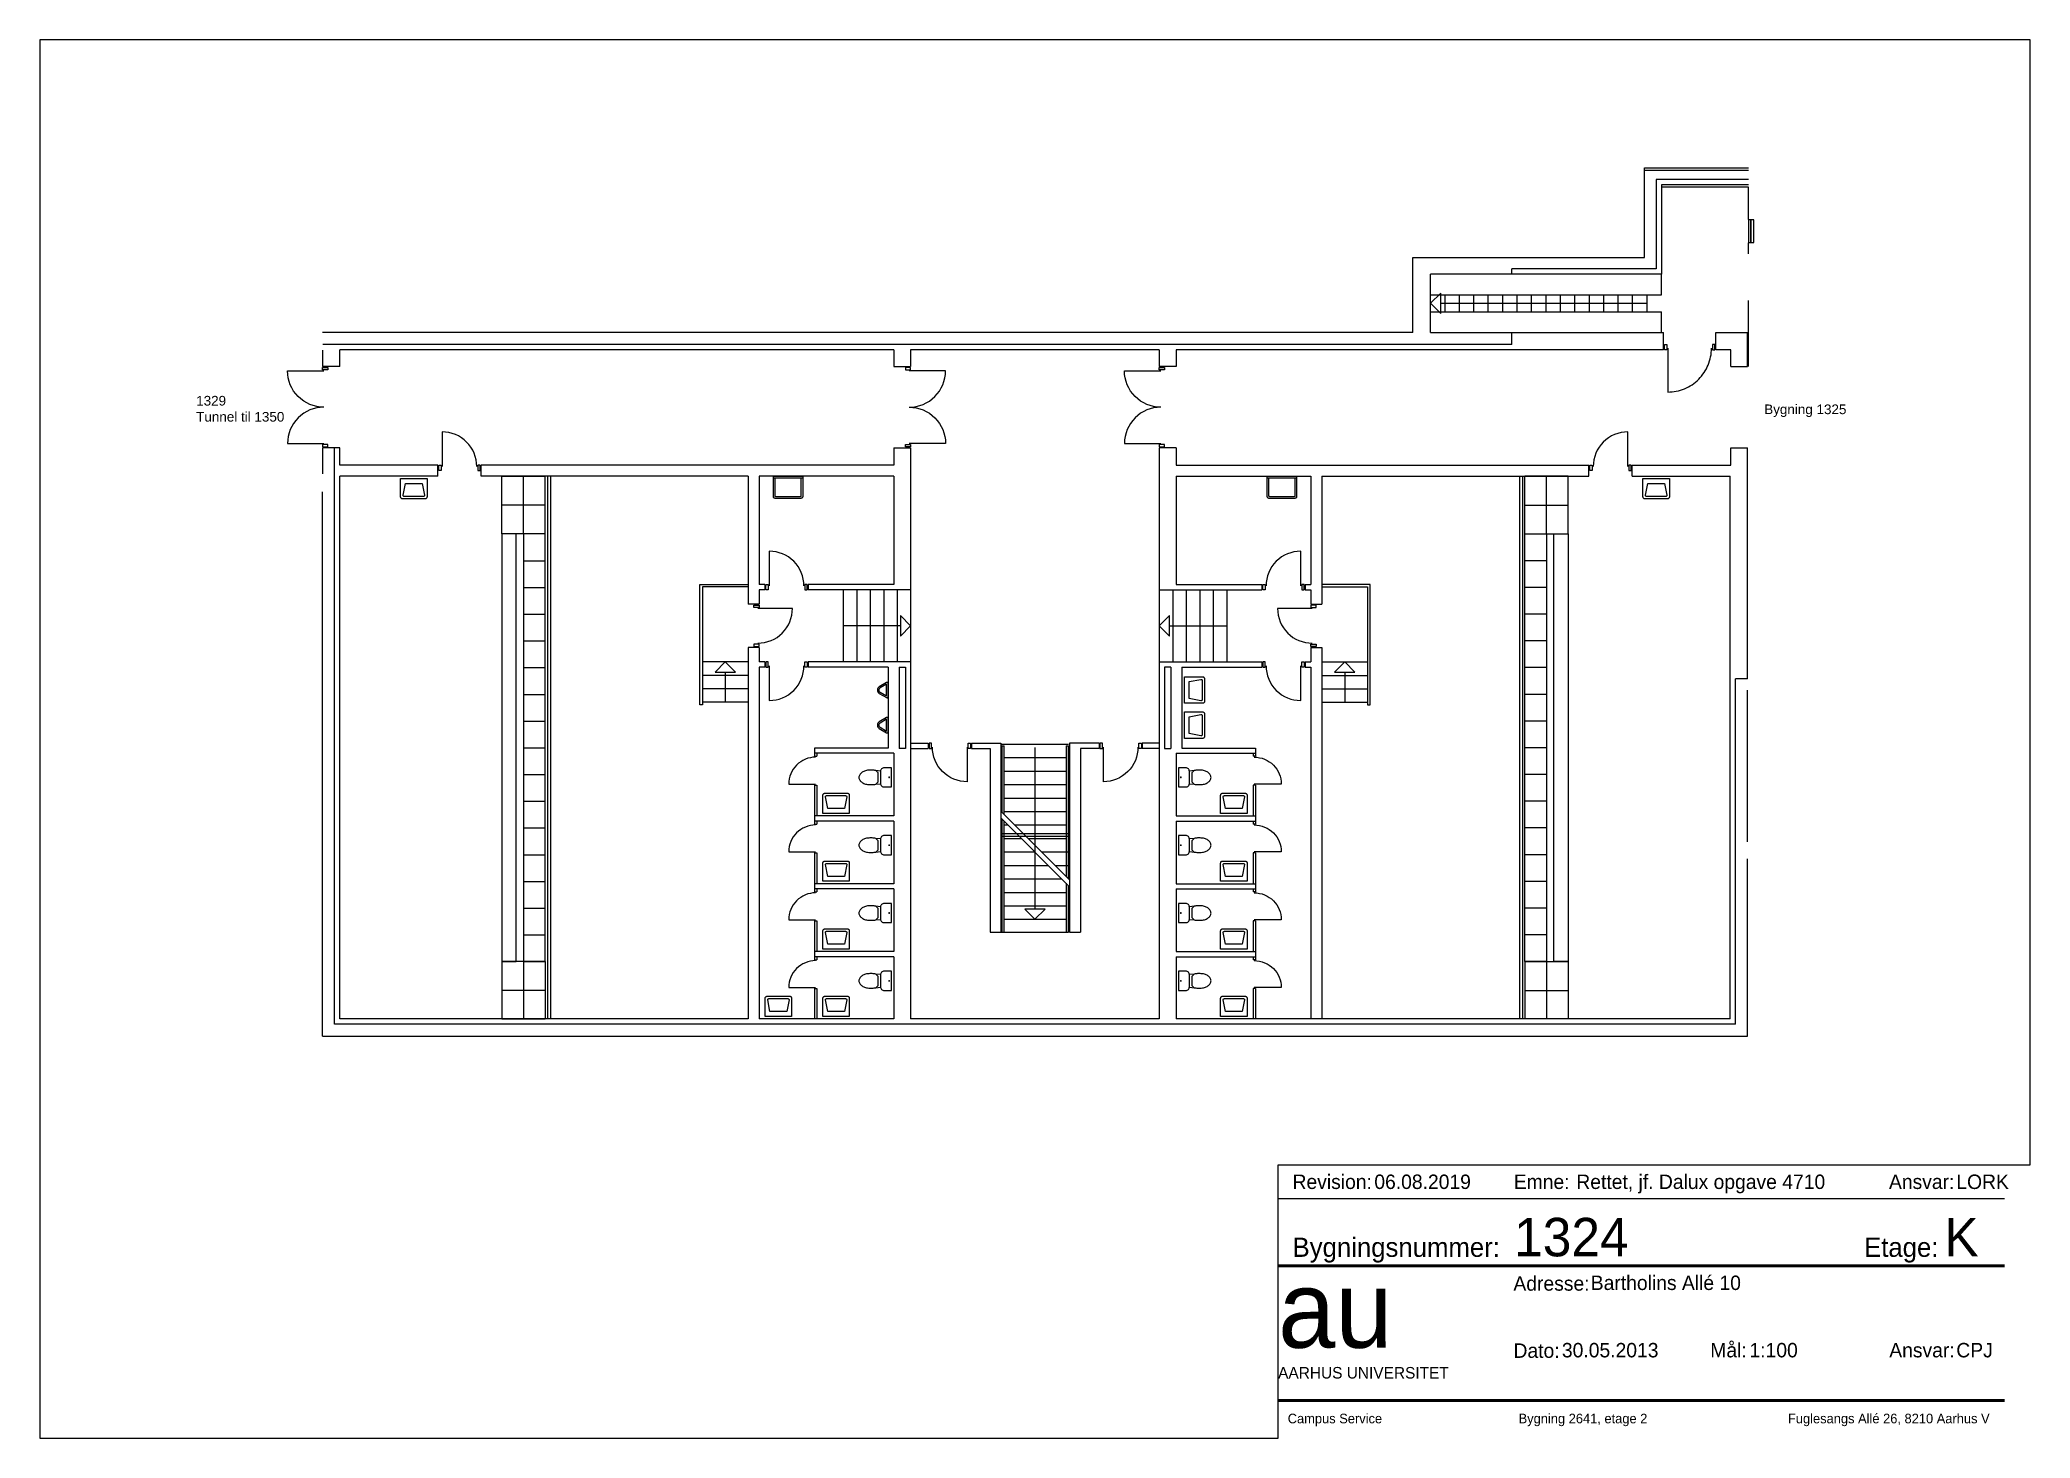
# Paper-space layout 'A3_pdf_liggende' of a CAD drawing. Header units: millimetres. Extents: x 0 to 414, y 0 to 291.
# The model-space entities are those that its viewports show. They can reach past a viewport. Long polylines and large blocks are cut down to what shows.
import ezdxf

# ---------------------------------------------------------------- set-up
doc = ezdxf.new("R2010")
doc.units = ezdxf.units.MM
doc.header["$LTSCALE"] = 100
doc.linetypes.add('HIDDEN', pattern=[5, 4, -1])
for name, color, linetype in [('A10--T', 1, 'Continuous'), ('A12----', 1, 'Continuous'), ('A21----', 7, 'Continuous'), ('a22--l-', 1, 'Continuous'), ('A22--U-', 3, 'Continuous'), ('A24----', 1, 'Continuous'), ('A314---', 1, 'Continuous'), ('A314-S-', 8, 'Continuous'), ('A321---', 1, 'Continuous'), ('A59----', 2, 'Continuous'), ('A79-F--', 12, 'Continuous')]:
    doc.layers.add(name, color=color, linetype=linetype)
doc.layers.add('tegningsopsætning', color=7, linetype='Continuous', lineweight=50)
doc.styles.add('ARIAL', font='arial.ttf')
doc.styles.add('ISO', font='ISO')
doc.styles.add('tegningshoved str 3', font='', dxfattribs={"height": 3})
doc.styles.add('tegningshoved str 8', font='', dxfattribs={"height": 8})
doc.styles.get('tegningshoved str 3').set_extended_font_data('AU Passata')
doc.styles.get('tegningshoved str 8').set_extended_font_data('AU Passata')

# ---------------------------------------------------------------- blocks, each defined once
blk = doc.blocks.new('Tegningshoved')
at = {"layer": 'tegningsopsætning'}
for points in [[(0, 28), (151, 28)], [(0, 0), (151, 0)]]:
    blk.add_lwpolyline(points, dxfattribs=at)
at = {"layer": 'tegningsopsætning', "attachment_point": 1}
for s, width, insert, char_height in [('{\\fAU Passata|b0|i0|c0|p34;Bygningsnummer:}', 14.039, (3, 33.89), 4), ('{\\fAU Passata|b0|i0|c0|p34;Etage:}', 14.039, (121.82, 33.89), 4), ('{\\fAU Passata|b0|i0|c0|p34;Adresse:}', 14.039, (48.92, 25.86), 3), ('{\\fAU Passata|b0|i0|c0|p34;Mål:}', 14.039, (89.85, 12), 3), ('{\\fAU Passata|b0|i0|c0|p34;Dato:}', 14.039, (48.94, 11.9), 3), ('{\\fAU Passata|b0|i0|c0|p34;Ansvar:}', 14.039, (127.06, 12), 3), ('{\\fAU Passata|b0|i0|c0|p34;AARHUS UNIVERSITET}', 76.8942, (0, 7), 2.4)]:
    blk.add_mtext_dynamic_manual_height_columns(s, width=width, gutter_width=1250, heights=[0], dxfattribs=dict(at, insert=insert, char_height=char_height))
at = {"layer": 'tegningsopsætning', "attachment_point": 1, "style": 'ISO'}
for s, width, heights, insert, char_height in [('{\\fAU Peto|b0|i0|c0|p82;au}', 20.8914, [10], (0, 27), 16), ('{\\fAU Passata Light|b0|i0|c0|p34;Campus Service^I^I^I^IBygning 2641, etage 2^I^I^I^IFuglesangs Allé 26, 8210 Aarhus V}', 148.2946, [0], (2, -2.71), 2)]:
    blk.add_mtext_dynamic_manual_height_columns(s, width=width, gutter_width=1250, heights=heights, dxfattribs=dict(at, insert=insert, char_height=char_height))
blk = doc.blocks.new('aml. tegningshoved blok')
blk.add_blockref('Tegningshoved', (-156.36, 7.8))
at = {"layer": 'tegningsopsætning'}
for tag, p, height, style in [('XXXX', (-107.28, 37.8), 8, 'tegningshoved str 8'), ('X', (-17.84, 37.8), 8, 'tegningshoved str 8'), ('XXX', (-91.36, 30.8), 3, 'tegningshoved str 3'), ('XX.XX.2012', (-97.36, 16.8), 3, 'tegningshoved str 3'), ('1:XXX', (-58.36, 16.8), 3, 'tegningshoved str 3'), ('XXX', (-15.36, 16.8), 3, 'tegningshoved str 3')]:
    blk.add_attdef(tag, p, '', height=height, dxfattribs=dict(at, style=style))
blk = doc.blocks.new('Rev. blok')
for points in [[(-151, 11), (0, 11)], [(-151, 4), (0, 4)]]:
    blk.add_lwpolyline(points)
at = {"char_height": 3, "attachment_point": 1, "style": 'tegningshoved str 3'}
for s, insert in [('Revision:', (-148, 9)), ('Emne:', (-102, 9)), ('Ansvar:', (-24, 9))]:
    blk.add_mtext_dynamic_manual_height_columns(s, width=7, gutter_width=15, heights=[0], dxfattribs=dict(at, insert=insert))
at = {"style": 'tegningshoved str 3'}
for tag, p in [('XX.XX.2012', (-131, 6)), ('XXX', (-89, 6)), ('XXX', (-10, 6))]:
    blk.add_attdef(tag, p, '', height=3, dxfattribs=at)
blk = doc.blocks.new('D169D')
for points in [[(20, 110), (70, 110), (70, 0), (20, 0)], [(1670, 0), (1670, 110), (1620, 110), (1620, 0)]]:
    blk.add_lwpolyline(points, close=True)
for points in [[(845, 30, -0.414214), (90, -725), (90, 30)], [(845, 30, 0.414214), (1600, -725), (1600, 30)]]:
    blk.add_lwpolyline(points, format="xyb")
blk = doc.blocks.new('PIL')
for p, q in [((0, 0), (-212, -212)), ((0, 0), (212, -212)), ((-212, -212), (212, -212))]:
    blk.add_line(p, q)
blk = doc.blocks.new('HV')
for points in [[(-235, -470, -0.414214), (-275, -430), (-275, -50), (275, -50), (275, -430, -0.414214), (235, -470)], [(-201, -420, -0.468921), (-221, -396), (-175, -150), (175, -150), (221, -396, -0.468921), (201, -420)]]:
    blk.add_lwpolyline(points, format="xyb", close=True)
blk = doc.blocks.new('TOI')
blk.add_lwpolyline([(-200, -200, 0.414214), (-125, -275), (125, -275, 0.414214), (200, -200), (200, -50), (-200, -50)], format="xyb", close=True)
blk.add_lwpolyline([(-132, -275), (-142, -375, 0.055722), (-150, -447), (-150, -500, 0.067326), (-138, -590, 0.079706), (-106, -659, 0.107125), (-54, -710, 0.140126), (0, -725, 0.140126), (54, -710, 0.107125), (106, -659, 0.079706), (138, -590, 0.067326), (150, -500), (150, -447, 0.055722), (142, -375), (132, -275)], format="xyb")
blk.add_lwpolyline([(142, -375), (94, -325), (-94, -325), (-142, -375)])
at = {"const_width": 19.8}
blk.add_lwpolyline([(-10, -97, 1), (10, -97, 1)], format="xyb", close=True, dxfattribs=at)
blk = doc.blocks.new('RENGVASK')
blk.add_line((-305, -35), (305, -35))
blk.add_lwpolyline([(300, 0, -0.414214), (305, -5), (305, -425, -0.414214), (270, -460), (-270, -460, -0.414214), (-305, -425), (-305, -5, -0.414214), (-300, 0)], format="xyb", close=True)
blk.add_lwpolyline([(260, -35, -0.414214), (270, -45), (270, -415, -0.414214), (260, -425), (-260, -425, -0.414214), (-270, -415), (-270, -45, -0.414214), (-260, -35)], format="xyb")
blk = doc.blocks.new('URINAL')
for points in [[(141, 0), (-141, 0, 0.579258), (-158, -30), (-69, -182, 0.573544), (69, -182), (158, -30, 0.579258)], [(123, -30), (-123, -30), (-43, -167, 0.573544), (43, -167)]]:
    blk.add_lwpolyline(points, format="xyb", close=True)
blk = doc.blocks.new('D90H')
for points in [[(-880, 0), (-830, 0), (-830, 110), (-880, 110)], [(-20, 110), (-20, 0), (-70, 0), (-70, 110)]]:
    blk.add_lwpolyline(points, close=True)
blk.add_lwpolyline([(-810, 28, 0.414214), (-90, -692), (-90, 28)], format="xyb")
blk = doc.blocks.new('D90V')
for points in [[(20, 0), (70, 0), (70, 110), (20, 110)], [(830, 110), (880, 110), (880, 0), (830, 0)]]:
    blk.add_lwpolyline(points, close=True)
blk.add_lwpolyline([(90, 28), (90, -692, 0.414214), (810, 28)], format="xyb")
blk = doc.blocks.new('D109V')
for points in [[(20, 110), (70, 110), (70, 0), (20, 0)], [(1070, 110), (1020, 110), (1020, 0), (1070, 0)]]:
    blk.add_lwpolyline(points, close=True)
blk.add_lwpolyline([(90, 30), (90, -880, 0.414214), (1000, 30)], format="xyb")

msp = doc.modelspace()

# ---------------------------------------------------------------- linework, layer by layer
at = {"layer": 'A12----'}
for p, q in [((-138873857, 257816617), (-138873857, 257818477)), ((-138873857, 257818477), (-138871697, 257818477)), ((-138873857, 257816617), (-138873857, 257818427)), ((-138873857, 257818427), (-138871697, 257818427)), ((-138878677, 257815057), (-138878677, 257816617)), ((-138878677, 257816617), (-138873857, 257816617)), ((-138878307, 257815057), (-138878307, 257816267)), ((-138876617, 257816267), (-138878307, 257816267)), ((-138874276, 257816617), (-138873857, 257816617)), ((-138878677, 257815057), (-138901347, 257815057)), ((-138878307, 257815057), (-138876617, 257815057)), ((-138901347, 257800427), (-138901347, 257811745)), ((-138871717, 257804467), (-138871717, 257807617)), ((-138871717, 257800427), (-138871717, 257804117)), ((-138901347, 257800427), (-138871717, 257800427))]:
    msp.add_line(p, q, dxfattribs=at)
at = {"layer": 'A21----'}
for p, q in [((-138873617, 257818237), (-138873617, 257816377)), ((-138871697, 257818237), (-138873617, 257818237)), ((-138873617, 257818187), (-138873617, 257816377)), ((-138871697, 257818127), (-138873507, 257818127)), ((-138873507, 257818127), (-138873507, 257816267)), ((-138873507, 257818077), (-138873507, 257816267)), ((-138871697, 257818077), (-138873507, 257818077)), ((-138871697, 257817407), (-138871697, 257818077)), ((-138871697, 257816687), (-138871697, 257816917)), ((-138876617, 257816267), (-138876617, 257816377)), ((-138873617, 257816377), (-138876617, 257816377)), ((-138873507, 257816267), (-138876617, 257816267)), ((-138873617, 257816377), (-138874276, 257816377)), ((-138873507, 257816267), (-138874276, 257816267)), ((-138871697, 257814347), (-138871697, 257815717)), ((-138876617, 257814807), (-138876617, 257815057)), ((-138876617, 257815057), (-138873467, 257815057)), ((-138873467, 257814697), (-138873467, 257815057)), ((-138872377, 257814697), (-138872377, 257815057)), ((-138872377, 257815057), (-138871717, 257815057)), ((-138871717, 257814347), (-138871717, 257815057)), ((-138901347, 257814685), (-138901347, 257814347)), ((-138876617, 257814807), (-138901337, 257814807)), ((-138900987, 257814347), (-138900987, 257814697)), ((-138889467, 257814697), (-138900987, 257814697)), ((-138883947, 257814697), (-138889117, 257814697)), ((-138873467, 257814697), (-138883597, 257814697)), ((-138872067, 257814697), (-138872377, 257814697)), ((-138872067, 257814347), (-138872067, 257814697)), ((-138900987, 257814347), (-138901347, 257814347)), ((-138872067, 257814347), (-138871717, 257814347)), ((-138900987, 257812657), (-138901347, 257812657)), ((-138901347, 257812657), (-138901347, 257812117)), ((-138901097, 257800677), (-138901097, 257812657)), ((-138900987, 257812297), (-138900987, 257812657)), ((-138872067, 257812297), (-138872067, 257812657)), ((-138872067, 257812657), (-138871717, 257812657)), ((-138871717, 257807857), (-138871717, 257812657)), ((-138871717, 257807857), (-138871717, 257812657)), ((-138900987, 257800787), (-138900987, 257812067)), ((-138872077, 257800787), (-138872077, 257812067)), ((-138871967, 257800677), (-138871967, 257807857)), ((-138871717, 257807857), (-138871967, 257807857)), ((-138871967, 257800677), (-138901097, 257800677)), ((-138892497, 257800787), (-138900987, 257800787)), ((-138889467, 257800787), (-138892267, 257800787)), ((-138883947, 257800787), (-138889117, 257800787)), ((-138872077, 257800787), (-138883597, 257800787))]:
    msp.add_line(p, q, dxfattribs=at)
at = {"layer": 'a22--l-'}
for p, q in [((-138896667, 257812067), (-138896667, 257800787)), ((-138896607, 257812067), (-138896607, 257800787)), ((-138876457, 257812067), (-138876457, 257800787)), ((-138876397, 257812067), (-138876397, 257800787)), ((-138889117, 257806517), (-138888753, 257806517)), ((-138889117, 257806407), (-138888753, 257806407)), ((-138888753, 257806517), (-138888753, 257806407)), ((-138887853, 257806517), (-138887242, 257806517)), ((-138887853, 257806517), (-138887853, 257806407)), ((-138887853, 257806407), (-138887467, 257806407)), ((-138887467, 257806407), (-138887467, 257802587)), ((-138887242, 257806517), (-138887242, 257802587)), ((-138885201, 257806517), (-138885812, 257806517)), ((-138885812, 257806517), (-138885812, 257802587)), ((-138885201, 257806407), (-138885587, 257806407)), ((-138885587, 257806407), (-138885587, 257802587)), ((-138885201, 257806517), (-138885201, 257806407)), ((-138883947, 257806517), (-138884301, 257806517)), ((-138884301, 257806517), (-138884301, 257806407)), ((-138883947, 257806407), (-138884301, 257806407)), ((-138891117, 257806307), (-138891117, 257806247)), ((-138891117, 257806247), (-138891067, 257806247)), ((-138891067, 257806307), (-138891067, 257806247)), ((-138881997, 257806307), (-138881997, 257806247)), ((-138881947, 257806247), (-138881997, 257806247)), ((-138881947, 257806307), (-138881947, 257806247)), ((-138891117, 257805647), (-138891067, 257805647)), ((-138891117, 257805647), (-138891117, 257805007)), ((-138891067, 257805647), (-138891067, 257805007)), ((-138881997, 257805647), (-138881997, 257805007)), ((-138881947, 257805647), (-138881997, 257805647)), ((-138881947, 257805647), (-138881947, 257805007)), ((-138891117, 257804897), (-138891117, 257804837)), ((-138891117, 257804837), (-138891067, 257804837)), ((-138891067, 257804897), (-138891067, 257804837)), ((-138881997, 257804897), (-138881997, 257804837)), ((-138881947, 257804837), (-138881997, 257804837)), ((-138881947, 257804897), (-138881947, 257804837)), ((-138887242, 257804637), (-138885812, 257804637)), ((-138887242, 257804587), (-138885812, 257804587)), ((-138891117, 257804237), (-138891117, 257803597)), ((-138891117, 257804237), (-138891067, 257804237)), ((-138891067, 257804237), (-138891067, 257803597)), ((-138881947, 257804237), (-138881997, 257804237)), ((-138881997, 257804237), (-138881997, 257803597)), ((-138881947, 257804237), (-138881947, 257803597)), ((-138891117, 257803487), (-138891117, 257803427)), ((-138891117, 257803427), (-138891067, 257803427)), ((-138891067, 257803487), (-138891067, 257803427)), ((-138881997, 257803487), (-138881997, 257803427)), ((-138881947, 257803427), (-138881997, 257803427)), ((-138881947, 257803487), (-138881947, 257803427)), ((-138891117, 257802827), (-138891117, 257802187)), ((-138891117, 257802827), (-138891067, 257802827)), ((-138891067, 257802827), (-138891067, 257802187)), ((-138881947, 257802827), (-138881997, 257802827)), ((-138881997, 257802827), (-138881997, 257802187)), ((-138881947, 257802827), (-138881947, 257802187)), ((-138887467, 257802587), (-138887242, 257802587)), ((-138885812, 257802587), (-138885587, 257802587)), ((-138891117, 257802077), (-138891117, 257802017)), ((-138891117, 257802017), (-138891067, 257802017)), ((-138891067, 257802077), (-138891067, 257802017)), ((-138881997, 257802077), (-138881997, 257802017)), ((-138881947, 257802017), (-138881997, 257802017)), ((-138881947, 257802077), (-138881947, 257802017)), ((-138891117, 257801417), (-138891117, 257800787)), ((-138891117, 257801417), (-138891067, 257801417)), ((-138891067, 257801417), (-138891067, 257800787)), ((-138881947, 257801417), (-138881997, 257801417)), ((-138881997, 257801417), (-138881997, 257800787)), ((-138881947, 257801417), (-138881947, 257800787))]:
    msp.add_line(p, q, dxfattribs=at)
at = {"layer": 'A22--U-'}
for p, q in [((-138889467, 257814697), (-138889467, 257814347)), ((-138889117, 257814697), (-138889117, 257814347)), ((-138883947, 257814697), (-138883947, 257814347)), ((-138883597, 257814697), (-138883597, 257814347)), ((-138889467, 257814347), (-138889117, 257814347)), ((-138883597, 257814347), (-138883947, 257814347)), ((-138889467, 257812657), (-138889467, 257812297)), ((-138889467, 257812657), (-138889117, 257812657)), ((-138889117, 257812657), (-138889117, 257809707)), ((-138883597, 257812657), (-138883947, 257812657)), ((-138883947, 257812657), (-138883947, 257809707)), ((-138883597, 257812657), (-138883597, 257812297)), ((-138898947, 257812297), (-138900987, 257812297)), ((-138898947, 257812067), (-138898947, 257812297)), ((-138889467, 257812297), (-138898047, 257812297)), ((-138898047, 257812067), (-138898047, 257812297)), ((-138883597, 257812297), (-138875017, 257812297)), ((-138875017, 257812067), (-138875017, 257812297)), ((-138874117, 257812067), (-138874117, 257812297)), ((-138874117, 257812297), (-138872067, 257812297)), ((-138898947, 257812067), (-138900987, 257812067)), ((-138892497, 257812067), (-138898047, 257812067)), ((-138892497, 257812067), (-138892497, 257809407)), ((-138889467, 257812067), (-138892267, 257812067)), ((-138892267, 257812067), (-138892267, 257809817)), ((-138889467, 257812067), (-138889467, 257809817)), ((-138883597, 257812067), (-138880797, 257812067)), ((-138883597, 257812067), (-138883597, 257809817)), ((-138880797, 257812067), (-138880797, 257809817)), ((-138880567, 257812067), (-138880567, 257809407)), ((-138880567, 257812067), (-138875017, 257812067)), ((-138874117, 257812067), (-138872077, 257812067)), ((-138892147, 257809817), (-138892267, 257809817)), ((-138892267, 257809707), (-138892267, 257809407)), ((-138892147, 257809707), (-138892267, 257809707)), ((-138892147, 257809817), (-138892147, 257809707)), ((-138889467, 257809817), (-138891247, 257809817)), ((-138891247, 257809817), (-138891247, 257809707)), ((-138889117, 257809707), (-138891247, 257809707)), ((-138883947, 257809707), (-138881817, 257809707)), ((-138883597, 257809817), (-138881817, 257809817)), ((-138881817, 257809817), (-138881817, 257809707)), ((-138880917, 257809817), (-138880797, 257809817)), ((-138880917, 257809817), (-138880917, 257809707)), ((-138880917, 257809707), (-138880797, 257809707)), ((-138880797, 257809707), (-138880797, 257809407)), ((-138892267, 257809407), (-138892497, 257809407)), ((-138880797, 257809407), (-138880567, 257809407)), ((-138892267, 257808507), (-138892497, 257808507)), ((-138892497, 257808507), (-138892497, 257800787)), ((-138892267, 257808507), (-138892267, 257808207)), ((-138880797, 257808507), (-138880797, 257808207)), ((-138880797, 257808507), (-138880567, 257808507)), ((-138880567, 257808507), (-138880567, 257800787)), ((-138892147, 257808207), (-138892267, 257808207)), ((-138892267, 257808097), (-138892267, 257800787)), ((-138892147, 257808097), (-138892267, 257808097)), ((-138892147, 257808207), (-138892147, 257808097)), ((-138889117, 257808207), (-138891247, 257808207)), ((-138891247, 257808207), (-138891247, 257808097)), ((-138889587, 257808097), (-138891247, 257808097)), ((-138889587, 257808097), (-138889587, 257806417)), ((-138889357, 257808097), (-138889357, 257806407)), ((-138889357, 257808097), (-138889227, 257808097)), ((-138889227, 257808097), (-138889227, 257806407)), ((-138889117, 257808207), (-138889117, 257800787)), ((-138883947, 257808207), (-138881817, 257808207)), ((-138883947, 257808207), (-138883947, 257800787)), ((-138883707, 257808097), (-138883837, 257808097)), ((-138883837, 257808097), (-138883837, 257806407)), ((-138883707, 257808097), (-138883707, 257806407)), ((-138883477, 257808097), (-138881817, 257808097)), ((-138883477, 257808097), (-138883477, 257806417)), ((-138881817, 257808207), (-138881817, 257808097)), ((-138880917, 257808207), (-138880917, 257808097)), ((-138880917, 257808207), (-138880797, 257808207)), ((-138880917, 257808097), (-138880797, 257808097)), ((-138880797, 257808097), (-138880797, 257800787)), ((-138891117, 257806417), (-138891117, 257806307)), ((-138889587, 257806417), (-138891117, 257806417)), ((-138889227, 257806407), (-138889357, 257806407)), ((-138883837, 257806407), (-138883707, 257806407)), ((-138883477, 257806417), (-138881947, 257806417)), ((-138881947, 257806417), (-138881947, 257806307)), ((-138889467, 257806307), (-138891117, 257806307)), ((-138889467, 257806307), (-138889467, 257805007)), ((-138883597, 257806307), (-138881947, 257806307)), ((-138883597, 257806307), (-138883597, 257805007)), ((-138889467, 257805007), (-138891117, 257805007)), ((-138891117, 257805007), (-138891117, 257804897)), ((-138889467, 257804897), (-138891117, 257804897)), ((-138889467, 257804897), (-138889467, 257803597)), ((-138883597, 257805007), (-138881947, 257805007)), ((-138883597, 257804897), (-138881947, 257804897)), ((-138883597, 257804897), (-138883597, 257803597)), ((-138881947, 257805007), (-138881947, 257804897)), ((-138889467, 257803597), (-138891117, 257803597)), ((-138891117, 257803597), (-138891117, 257803487)), ((-138889467, 257803487), (-138891117, 257803487)), ((-138889467, 257803487), (-138889467, 257802187)), ((-138883597, 257803597), (-138881947, 257803597)), ((-138883597, 257803487), (-138881947, 257803487)), ((-138883597, 257803487), (-138883597, 257802187)), ((-138881947, 257803597), (-138881947, 257803487)), ((-138889467, 257802187), (-138891117, 257802187)), ((-138891117, 257802187), (-138891117, 257802077)), ((-138883597, 257802187), (-138881947, 257802187)), ((-138881947, 257802187), (-138881947, 257802077)), ((-138889467, 257802077), (-138891117, 257802077)), ((-138889467, 257802077), (-138889467, 257800787)), ((-138883597, 257802077), (-138881947, 257802077)), ((-138883597, 257802077), (-138883597, 257800787))]:
    msp.add_line(p, q, dxfattribs=at)
at = {"layer": 'A24----'}
for p, q in [((-138873507, 257815837), (-138873507, 257816267)), ((-138873507, 257815837), (-138873507, 257816267)), ((-138878307, 257815837), (-138873507, 257815837)), ((-138878007, 257815487), (-138878007, 257815837)), ((-138877707, 257815487), (-138877707, 257815837)), ((-138877407, 257815487), (-138877407, 257815837)), ((-138877107, 257815487), (-138877107, 257815837)), ((-138876807, 257815487), (-138876807, 257815837)), ((-138876507, 257815487), (-138876507, 257815837)), ((-138876207, 257815487), (-138876207, 257815837)), ((-138875907, 257815487), (-138875907, 257815837)), ((-138875607, 257815487), (-138875607, 257815837)), ((-138875307, 257815487), (-138875307, 257815837)), ((-138875007, 257815487), (-138875007, 257815837)), ((-138874707, 257815487), (-138874707, 257815837)), ((-138874407, 257815487), (-138874407, 257815837)), ((-138874276, 257815837), (-138873507, 257815837)), ((-138874107, 257815487), (-138874107, 257815837)), ((-138874107, 257815487), (-138874107, 257815837)), ((-138873807, 257815487), (-138873807, 257815837)), ((-138873807, 257815487), (-138873807, 257815837)), ((-138878307, 257815487), (-138873507, 257815487)), ((-138878095, 257815662), (-138873807, 257815662)), ((-138874276, 257815662), (-138873807, 257815662)), ((-138874276, 257815487), (-138873507, 257815487)), ((-138873507, 257815057), (-138873507, 257815487)), ((-138873507, 257815057), (-138873507, 257815487)), ((-138890517, 257809707), (-138890517, 257808207)), ((-138890237, 257809707), (-138890237, 257808207)), ((-138889957, 257809707), (-138889957, 257808207)), ((-138889677, 257809707), (-138889677, 257808207)), ((-138889397, 257809707), (-138889397, 257808207)), ((-138889117, 257809707), (-138889117, 257808207)), ((-138883947, 257809707), (-138883947, 257808207)), ((-138883667, 257809707), (-138883667, 257808207)), ((-138883387, 257809707), (-138883387, 257808207)), ((-138883107, 257809707), (-138883107, 257808207)), ((-138882827, 257809707), (-138882827, 257808207)), ((-138882547, 257809707), (-138882547, 257808207)), ((-138889329, 257808957), (-138890517, 257808957)), ((-138883735, 257808957), (-138882547, 257808957)), ((-138892497, 257808207), (-138893447, 257808207)), ((-138892972, 257807995), (-138892972, 257807367)), ((-138880567, 257808207), (-138879617, 257808207)), ((-138880092, 257807995), (-138880092, 257807367)), ((-138892497, 257807927), (-138893447, 257807927)), ((-138892497, 257807647), (-138893447, 257807647)), ((-138880567, 257807927), (-138879617, 257807927)), ((-138880567, 257807647), (-138879617, 257807647)), ((-138892497, 257807367), (-138893447, 257807367)), ((-138880567, 257807367), (-138879617, 257807367)), ((-138887232, 257806497), (-138885832, 257806497)), ((-138887222, 257806466), (-138887222, 257805087)), ((-138887222, 257806466), (-138887172, 257806466)), ((-138887172, 257805037), (-138887172, 257806466)), ((-138886532, 257806427), (-138886532, 257803069)), ((-138885882, 257806466), (-138885882, 257803747)), ((-138885882, 257806466), (-138885832, 257806466)), ((-138885832, 257803697), (-138885832, 257806466)), ((-138887242, 257806217), (-138887222, 257806217)), ((-138887242, 257805937), (-138887222, 257805937)), ((-138887172, 257806217), (-138885882, 257806217)), ((-138887172, 257805937), (-138885882, 257805937)), ((-138885832, 257806217), (-138885812, 257806217)), ((-138885832, 257805937), (-138885812, 257805937)), ((-138887242, 257805657), (-138887222, 257805657)), ((-138887172, 257805657), (-138885882, 257805657)), ((-138885832, 257805657), (-138885812, 257805657)), ((-138887242, 257805377), (-138887222, 257805377)), ((-138887232, 257805097), (-138887222, 257805097)), ((-138887172, 257805377), (-138885882, 257805377)), ((-138887172, 257805097), (-138885882, 257805097)), ((-138885832, 257805377), (-138885812, 257805377)), ((-138885832, 257805097), (-138885812, 257805097)), ((-138886952, 257804817), (-138885882, 257804817)), ((-138885832, 257804817), (-138885812, 257804817)), ((-138886672, 257804537), (-138885882, 257804537)), ((-138886392, 257804257), (-138885812, 257804257)), ((-138885832, 257804537), (-138885812, 257804537)), ((-138886112, 257803977), (-138885812, 257803977))]:
    msp.add_line(p, q, dxfattribs=at)
at = {"layer": 'A24----', "linetype": 'HIDDEN'}
for p, q in [((-138887242, 257805107), (-138885812, 257803677)), ((-138887242, 257804965), (-138885812, 257803535)), ((-138887242, 257804817), (-138887222, 257804817)), ((-138887222, 257804945), (-138887222, 257802587)), ((-138887172, 257802587), (-138887172, 257804895)), ((-138887172, 257804817), (-138887094, 257804817)), ((-138887242, 257804537), (-138887222, 257804537)), ((-138887242, 257804257), (-138887222, 257804257)), ((-138887172, 257804537), (-138886814, 257804537)), ((-138887172, 257804257), (-138886532, 257804257)), ((-138887242, 257803977), (-138887222, 257803977)), ((-138887172, 257803977), (-138886254, 257803977)), ((-138887242, 257803697), (-138887222, 257803697)), ((-138887172, 257803697), (-138885974, 257803697)), ((-138885882, 257803605), (-138885882, 257802587)), ((-138885832, 257802587), (-138885832, 257803555)), ((-138887242, 257803417), (-138887222, 257803417)), ((-138887242, 257803137), (-138887222, 257803137)), ((-138887172, 257803417), (-138885882, 257803417)), ((-138887172, 257803137), (-138885882, 257803137)), ((-138885832, 257803417), (-138885812, 257803417)), ((-138885832, 257803137), (-138885812, 257803137)), ((-138887242, 257802857), (-138887222, 257802857)), ((-138887172, 257802857), (-138885882, 257802857)), ((-138885832, 257802857), (-138885812, 257802857)), ((-138887232, 257802587), (-138885832, 257802587))]:
    msp.add_line(p, q, dxfattribs=at)
at = {"layer": 'A24----'}
for points in [[(-138892497, 257809767), (-138893447, 257809767), (-138893447, 257807317), (-138893497, 257807317), (-138893497, 257809817), (-138892497, 257809817)], [(-138880567, 257809767), (-138879617, 257809767), (-138879617, 257807317), (-138879567, 257807317), (-138879567, 257809817), (-138880567, 257809817)]]:
    msp.add_lwpolyline(points, dxfattribs=at)
at = {"layer": 'A314---'}
msp.add_line((-138871647, 257817407), (-138871647, 257816917), dxfattribs=at)
at = {"layer": 'A314-S-'}
msp.add_line((-138871647, 257816927), (-138871647, 257817397), dxfattribs=at)
msp.add_lwpolyline([(-138871697, 257816927), (-138871587, 257816927), (-138871587, 257817397), (-138871697, 257817397)], close=True, dxfattribs=at)
at = {"layer": 'A321---'}
for points in [[(-138891092, 257806227, 0.414214), (-138891652, 257805667), (-138891092, 257805667)], [(-138881972, 257806227, -0.414214), (-138881412, 257805667), (-138881972, 257805667)], [(-138891092, 257804817, 0.414214), (-138891652, 257804257), (-138891092, 257804257)], [(-138881972, 257804817, -0.414214), (-138881412, 257804257), (-138881972, 257804257)], [(-138891092, 257803407, 0.414214), (-138891652, 257802847), (-138891092, 257802847)], [(-138881972, 257803407, -0.414214), (-138881412, 257802847), (-138881972, 257802847)], [(-138891092, 257801997, 0.414214), (-138891652, 257801437), (-138891092, 257801437)], [(-138881972, 257801997, -0.414214), (-138881412, 257801437), (-138881972, 257801437)]]:
    msp.add_lwpolyline(points, format="xyb", dxfattribs=at)
at = {"layer": 'A79-F--'}
for p, q in [((-138897617, 257810867), (-138897617, 257812067)), ((-138897617, 257812067), (-138896717, 257812067)), ((-138897167, 257810867), (-138897167, 257812067)), ((-138896717, 257810867), (-138896717, 257812067)), ((-138876347, 257810867), (-138876347, 257812067)), ((-138875447, 257812067), (-138876347, 257812067)), ((-138875897, 257810867), (-138875897, 257812067)), ((-138875447, 257810867), (-138875447, 257812067)), ((-138896717, 257810867), (-138897617, 257810867)), ((-138876347, 257810867), (-138875447, 257810867)), ((-138897167, 257810311), (-138896717, 257810311)), ((-138875897, 257810311), (-138876347, 257810311)), ((-138897167, 257809756), (-138896717, 257809756)), ((-138875897, 257809756), (-138876347, 257809756)), ((-138897167, 257809200), (-138896717, 257809200)), ((-138875897, 257809200), (-138876347, 257809200)), ((-138897167, 257808644), (-138896717, 257808644)), ((-138875897, 257808644), (-138876347, 257808644)), ((-138897167, 257808089), (-138896717, 257808089)), ((-138875897, 257808089), (-138876347, 257808089)), ((-138897167, 257807533), (-138896717, 257807533)), ((-138875897, 257807533), (-138876347, 257807533)), ((-138897167, 257806977), (-138896717, 257806977)), ((-138875897, 257806977), (-138876347, 257806977)), ((-138897167, 257806422), (-138896717, 257806422)), ((-138875897, 257806422), (-138876347, 257806422)), ((-138897167, 257805866), (-138896717, 257805866)), ((-138875897, 257805866), (-138876347, 257805866)), ((-138897167, 257805311), (-138896717, 257805311)), ((-138875897, 257805311), (-138876347, 257805311)), ((-138897167, 257804755), (-138896717, 257804755)), ((-138875897, 257804755), (-138876347, 257804755)), ((-138897167, 257804199), (-138896717, 257804199)), ((-138875897, 257804199), (-138876347, 257804199)), ((-138897167, 257803644), (-138896717, 257803644)), ((-138875897, 257803644), (-138876347, 257803644)), ((-138897167, 257803088), (-138896717, 257803088)), ((-138875897, 257803088), (-138876347, 257803088)), ((-138897167, 257802532), (-138896717, 257802532)), ((-138875897, 257802532), (-138876347, 257802532)), ((-138896717, 257801977), (-138897617, 257801977)), ((-138897617, 257801977), (-138897617, 257800787)), ((-138897167, 257801977), (-138897167, 257800787)), ((-138896717, 257801977), (-138896717, 257800787)), ((-138876347, 257801977), (-138875447, 257801977)), ((-138876347, 257801977), (-138876347, 257800787)), ((-138875897, 257801977), (-138875897, 257800787)), ((-138875447, 257801977), (-138875447, 257800787)), ((-138897617, 257800787), (-138896717, 257800787)), ((-138875447, 257800787), (-138876347, 257800787))]:
    msp.add_line(p, q, dxfattribs=at)
for points in [[(-138896717, 257811467), (-138897617, 257811467)], [(-138876347, 257811467), (-138875447, 257811467)], [(-138897617, 257810867), (-138897617, 257801977), (-138897317, 257801977), (-138897317, 257810867), (-138897617, 257810867)], [(-138897167, 257810867), (-138897167, 257801977), (-138896717, 257801977), (-138896717, 257810867), (-138897167, 257810867)], [(-138875897, 257810867), (-138875897, 257801977), (-138876347, 257801977), (-138876347, 257810867), (-138875897, 257810867)], [(-138875447, 257810867), (-138875447, 257801977), (-138875747, 257801977), (-138875747, 257810867), (-138875447, 257810867)], [(-138896717, 257801377), (-138897617, 257801377)], [(-138876347, 257801377), (-138875447, 257801377)]]:
    msp.add_lwpolyline(points, dxfattribs=at)

# ---------------------------------------------------------------- block references
at = {"layer": 'A24----'}
for p, rotation in [((-138878307, 257815662), 90), ((-138889117, 257808957), 270), ((-138883947, 257808957), 90), ((-138886532, 257802857), 180)]:
    msp.add_blockref('PIL', p, dxfattribs=dict(at, rotation=rotation))
for p in [(-138892972, 257808207), (-138880092, 257808207)]:
    msp.add_blockref('PIL', p, dxfattribs=at)
at = {"layer": 'A321---'}
for name, p in [('D109V', (-138873467, 257814697)), ('D90V', (-138892147, 257808097)), ('D90H', (-138880917, 257808097))]:
    msp.add_blockref(name, p, dxfattribs=at)
for name, p, rotation in [('D169D', (-138901347, 257814347), 270), ('D169D', (-138889117, 257812657), 90), ('D169D', (-138883947, 257814347), 270), ('D90H', (-138898947, 257812297), 180), ('D90V', (-138874117, 257812297), 180), ('D90H', (-138892147, 257809817), 180), ('D90V', (-138880917, 257809817), 180), ('D90H', (-138892267, 257809407), 90), ('D90V', (-138880797, 257809407), 270)]:
    msp.add_blockref(name, p, dxfattribs=dict(at, rotation=rotation))
at = {"layer": 'A321---', "xscale": -1}
for name, p in [('D90V', (-138887853, 257806407)), ('D90H', (-138885201, 257806407))]:
    msp.add_blockref(name, p, dxfattribs=at)
at = {"layer": 'A59----'}
for name, p in [('HV', (-138899447, 257812067)), ('RENGVASK', (-138891667, 257812067)), ('RENGVASK', (-138881397, 257812067)), ('HV', (-138873617, 257812067))]:
    msp.add_blockref(name, p, dxfattribs=at)
for name, p, rotation in [('URINAL', (-138889587, 257807622), 270), ('HV', (-138883477, 257807622), 90), ('HV', (-138883477, 257806892), 90), ('URINAL', (-138889587, 257806892), 270), ('TOI', (-138889467, 257805807), 270), ('TOI', (-138883597, 257805807), 90), ('HV', (-138890667, 257805007), 180), ('HV', (-138882397, 257805007), 180), ('TOI', (-138889467, 257804397), 270), ('TOI', (-138883597, 257804397), 90), ('HV', (-138890667, 257803597), 180), ('HV', (-138882397, 257803597), 180), ('TOI', (-138889467, 257802987), 270), ('TOI', (-138883597, 257802987), 90), ('HV', (-138890667, 257802187), 180), ('HV', (-138882397, 257802187), 180), ('TOI', (-138889467, 257801577), 270), ('TOI', (-138883597, 257801577), 90), ('HV', (-138891867, 257800787), 180), ('HV', (-138890667, 257800787), 180), ('HV', (-138882397, 257800787), 180)]:
    msp.add_blockref(name, p, dxfattribs=dict(at, rotation=rotation))

# ---------------------------------------------------------------- texts
at = {"layer": 'A10--T', "char_height": 200, "attachment_point": 1, "style": 'ARIAL'}
for s, insert in [('1329\\PTunnel til 1350 ', (-138903971, 257813736)), ('Bygning 1325', (-138871371, 257813558))]:
    msp.add_mtext_dynamic_manual_height_columns(s, width=2016.19, gutter_width=12.5, heights=[0], dxfattribs=dict(at, insert=insert))

psp = doc.layouts.new('A3_pdf_liggende')

# ---------------------------------------------------------------- linework, layer by layer
at = {"layer": 'Defpoints'}
psp.add_lwpolyline([(0, 0), (257.45, 0), (257.45, 56.8), (413.81, 56.8), (413.81, 290.68), (0, 290.68), (0, 0)], close=True, dxfattribs=at)

# ---------------------------------------------------------------- block references
ref = psp.add_blockref('Rev. blok', (408.45, 45.8))
ref.add_attrib('XXX', 'LORK', (398.45, 51.8), dxfattribs={"height": 3, "style": 'tegningshoved str 3'})
ref.add_attrib('XXX', 'Rettet, jf. Dalux opgave 4710', (319.45, 51.8), dxfattribs={"height": 3, "style": 'tegningshoved str 3'})
ref.add_attrib('XX.XX.2012', '06.08.2019', (277.45, 51.8), dxfattribs={"height": 3, "style": 'tegningshoved str 3'})
ref = psp.add_blockref('aml. tegningshoved blok', (413.81, 0))
ref.add_attrib('XXXX', '1324', (306.52, 37.8), dxfattribs={"layer": 'tegningsopsætning', "height": 8, "style": 'tegningshoved str 8'})
ref.add_attrib('X', 'K', (395.96, 37.8), dxfattribs={"layer": 'tegningsopsætning', "height": 8, "style": 'tegningshoved str 8'})
ref.add_attrib('XXX', 'Bartholins Allé 10', (322.45, 30.8), dxfattribs={"layer": 'tegningsopsætning', "height": 3, "style": 'tegningshoved str 3'})
ref.add_attrib('XX.XX.2012', '30.05.2013', (316.45, 16.8), dxfattribs={"layer": 'tegningsopsætning', "height": 3, "style": 'tegningshoved str 3'})
ref.add_attrib('1:XXX', '1:100', (355.45, 16.8), dxfattribs={"layer": 'tegningsopsætning', "height": 3, "style": 'tegningshoved str 3'})
ref.add_attrib('XXX', 'CPJ', (398.45, 16.8), dxfattribs={"layer": 'tegningsopsætning', "height": 3, "style": 'tegningshoved str 3'})

# ---------------------------------------------------------------- viewports
at = {"layer": 'Defpoints', "view_target_point": (-138886532.28, 257808749.35), "view_twist_angle": 360}
vp = psp.add_viewport(center=(206.9, 145.34), size=(413.81, 290.6818), view_center_point=(0, -2144.77), view_height=29068.1842, dxfattribs=at)
vp.dxf.flags = 0x10000  # cut along an outline
vp.dxf.clipping_boundary_handle = psp.add_lwpolyline([(0, 0), (257.45, 0), (257.45, 56.8), (413.81, 56.8), (413.81, 290.68), (0, 290.68), (0, 0)], format="xyb", close=True, dxfattribs={"invisible": 1}).dxf.handle

doc.saveas('drawing.dxf')
